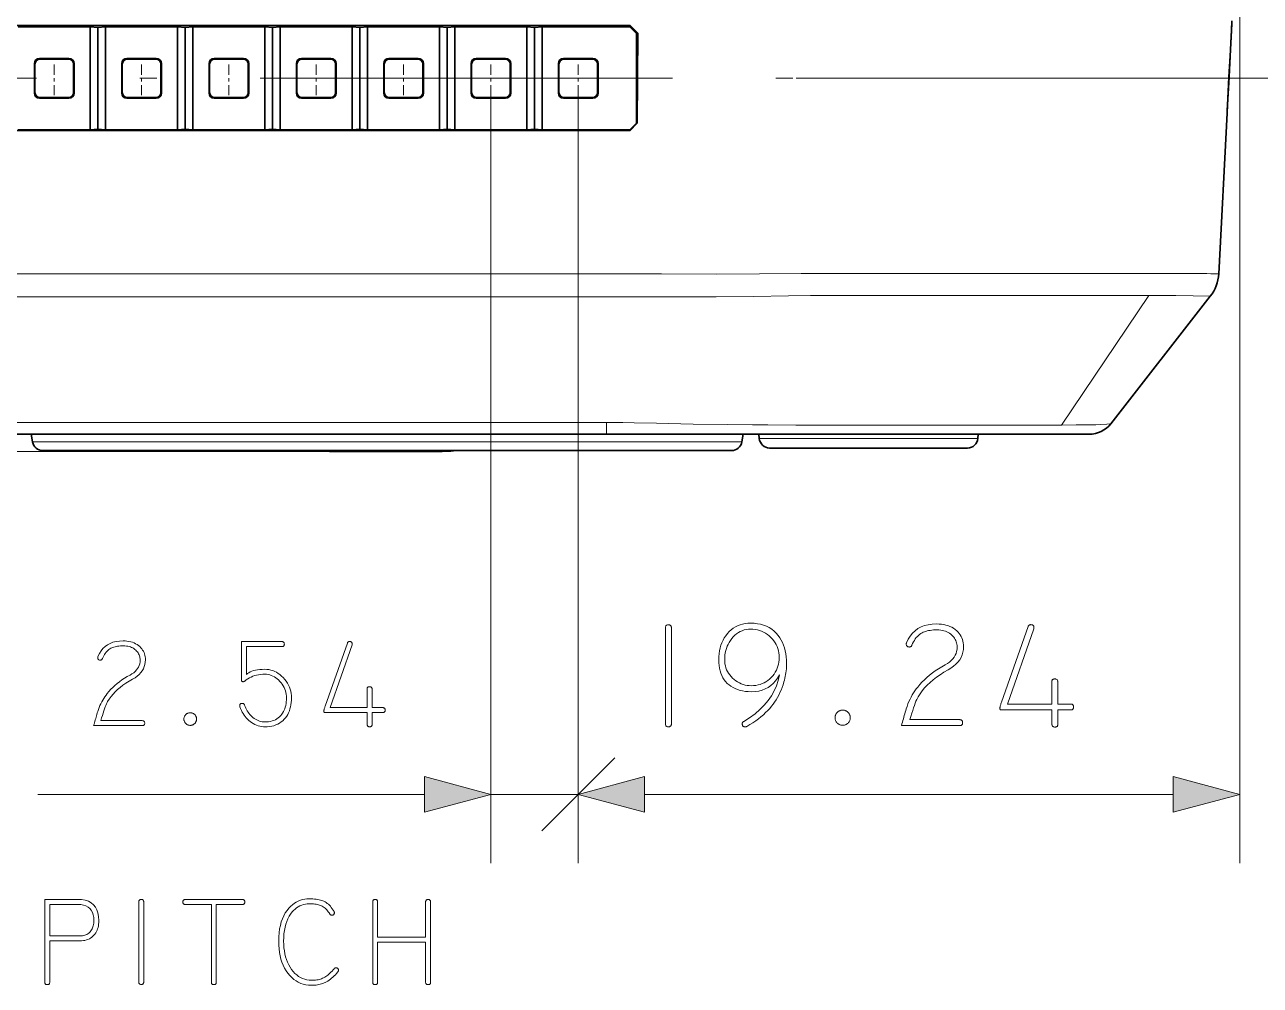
# Model space of a CAD drawing. Extents: x 0 to 297, y 0 to 210.
# Drawn here: x 160.28 to 196.21, y 128.61 to 156.54 of the extents above; entities that cross this region are included whole.
import ezdxf

# ---------------------------------------------------------------- set-up
doc = ezdxf.new("R2010")
doc.units = 0
doc.linetypes.add('DASHDOT', pattern=[18.5, 12, -3, 0.5, -3])

msp = doc.modelspace()

# ---------------------------------------------------------------- linework, layer by layer
at = {"color": 7, "lineweight": 13}
for p, q in [((195.615, 160.936), (195.615, 132.163)), ((182.71, 154.986), (207.615, 154.986)), ((173.835, 154.493), (173.835, 132.163)), ((176.375, 154.493), (176.375, 132.163)), ((176.375, 154.493), (176.375, 132.163)), ((178.358, 149.297), (116.353, 149.297)), ((178.358, 148.629), (116.353, 148.629)), ((122.02, 144.975), (177.197, 144.975))]:
    msp.add_line(p, q, dxfattribs=at)
at = {"color": 7, "lineweight": 35}
for p, q in [((151.982, 156.518), (177.889, 156.518)), ((151.988, 153.468), (177.883, 153.468)), ((122.02, 144.636), (177.197, 144.636))]:
    msp.add_line(p, q, dxfattribs=at)
at = {"color": 7, "lineweight": 35, "ltscale": 0.0525}
for p, q in [((160.084, 156.486), (162.184, 156.486)), ((162.624, 156.486), (164.724, 156.486)), ((165.164, 156.486), (167.264, 156.486)), ((167.704, 156.486), (169.804, 156.486)), ((170.244, 156.486), (172.344, 156.486)), ((172.784, 156.486), (174.884, 156.486)), ((162.184, 153.486), (160.084, 153.486)), ((164.724, 153.486), (162.624, 153.486)), ((167.264, 153.486), (165.164, 153.486)), ((169.804, 153.486), (167.704, 153.486)), ((172.344, 153.486), (170.244, 153.486)), ((174.884, 153.486), (172.784, 153.486))]:
    msp.add_line(p, q, dxfattribs=at)
at = {"color": 7, "lineweight": 35, "ltscale": 0.075}
for p, q in [((162.184, 156.486), (162.184, 153.486)), ((162.624, 156.486), (162.624, 153.486)), ((164.724, 156.486), (164.724, 153.486)), ((165.164, 156.486), (165.164, 153.486)), ((167.264, 156.486), (167.264, 153.486)), ((167.704, 156.486), (167.704, 153.486)), ((169.804, 156.486), (169.804, 153.486)), ((170.244, 156.486), (170.244, 153.486)), ((172.344, 156.486), (172.344, 153.486)), ((172.784, 156.486), (172.784, 153.486)), ((174.884, 156.486), (174.884, 153.486)), ((175.324, 156.486), (175.324, 153.486))]:
    msp.add_line(p, q, dxfattribs=at)
at = {"color": 7, "lineweight": 35, "ltscale": 0.005521}
for p, q in [((162.184, 156.486), (162.404, 156.467)), ((162.624, 156.486), (162.404, 156.467)), ((164.724, 156.486), (164.944, 156.467)), ((165.164, 156.486), (164.944, 156.467)), ((167.264, 156.486), (167.484, 156.467)), ((167.704, 156.486), (167.484, 156.467)), ((169.804, 156.486), (170.024, 156.467)), ((170.244, 156.486), (170.024, 156.467)), ((172.344, 156.486), (172.564, 156.467)), ((172.784, 156.486), (172.564, 156.467)), ((174.884, 156.486), (175.104, 156.467)), ((175.324, 156.486), (175.104, 156.467)), ((162.404, 153.505), (162.184, 153.486)), ((162.404, 153.505), (162.624, 153.486)), ((164.944, 153.505), (164.724, 153.486)), ((164.944, 153.505), (165.164, 153.486)), ((167.484, 153.505), (167.264, 153.486)), ((167.484, 153.505), (167.704, 153.486)), ((170.024, 153.505), (169.804, 153.486)), ((170.024, 153.505), (170.244, 153.486)), ((172.564, 153.505), (172.344, 153.486)), ((172.564, 153.505), (172.784, 153.486)), ((175.104, 153.505), (174.884, 153.486)), ((175.104, 153.505), (175.324, 153.486))]:
    msp.add_line(p, q, dxfattribs=at)
at = {"color": 7, "lineweight": 35, "ltscale": 0.074038}
for p, q in [((162.404, 156.467), (162.404, 153.505)), ((164.944, 156.467), (164.944, 153.505)), ((167.484, 156.467), (167.484, 153.505)), ((170.024, 156.467), (170.024, 153.505)), ((172.564, 156.467), (172.564, 153.505)), ((175.104, 156.467), (175.104, 153.505))]:
    msp.add_line(p, q, dxfattribs=at)
at = {"color": 7, "lineweight": 35, "ltscale": 0.063775}
for p, q in [((175.324, 156.486), (177.875, 156.486)), ((177.875, 153.486), (175.324, 153.486))]:
    msp.add_line(p, q, dxfattribs=at)
at = {"color": 7, "lineweight": 35, "ltscale": 0.000859953}
msp.add_line((177.875, 156.486), (177.889, 156.518), dxfattribs=at)
at = {"color": 7, "lineweight": 35, "ltscale": 0.007071}
for p, q in [((178.075, 156.286), (177.875, 156.486)), ((177.875, 153.486), (178.075, 153.686))]:
    msp.add_line(p, q, dxfattribs=at)
at = {"color": 7, "lineweight": 35, "ltscale": 0.007719}
msp.add_line((177.889, 156.518), (178.106, 156.299), dxfattribs=at)
at = {"color": 7, "lineweight": 35, "ltscale": 0.023677}
msp.add_line((195.386, 156.571), (195.337, 155.625), dxfattribs=at)
at = {"color": 7, "lineweight": 35, "ltscale": 0.009186}
msp.add_line((195.357, 156.018), (195.376, 156.385), dxfattribs=at)
at = {"color": 7, "lineweight": 35, "ltscale": 0.006718}
msp.add_line((195.376, 156.385), (195.391, 156.653), dxfattribs=at)
at = {"color": 7, "lineweight": 35, "ltscale": 0.000832751}
msp.add_line((178.075, 156.286), (178.106, 156.299), dxfattribs=at)
at = {"color": 7, "lineweight": 35, "ltscale": 0.065}
msp.add_line((178.075, 153.686), (178.075, 156.286), dxfattribs=at)
at = {"color": 7, "lineweight": 35, "ltscale": 0.065514}
msp.add_line((178.106, 156.299), (178.094, 153.678), dxfattribs=at)
at = {"color": 7, "lineweight": 13, "ltscale": 0.009833}
msp.add_line((195.336, 155.625), (195.357, 156.018), dxfattribs=at)
at = {"color": 7, "lineweight": 35, "ltscale": 0.009833}
msp.add_line((195.357, 156.018), (195.336, 155.625), dxfattribs=at)
at = {"color": 7, "lineweight": 13, "ltscale": 0.015021}
msp.add_line((195.336, 155.625), (195.304, 155.025), dxfattribs=at)
at = {"color": 7, "lineweight": 35, "ltscale": 0.01502}
for p, q in [((195.304, 155.025), (195.336, 155.625)), ((195.305, 155.025), (195.337, 155.625))]:
    msp.add_line(p, q, dxfattribs=at)
at = {"color": 7, "lineweight": 13, "ltscale": 3.09579e-05}
msp.add_line((195.337, 155.625), (195.336, 155.625), dxfattribs=at)
at = {"color": 7, "lineweight": 35, "ltscale": 0.021403}
for p, q in [((160.557, 155.414), (160.557, 154.558)), ((160.707, 155.564), (161.563, 155.564)), ((161.713, 155.414), (161.713, 154.558)), ((163.097, 155.414), (163.097, 154.558)), ((163.247, 155.564), (164.103, 155.564)), ((164.253, 155.414), (164.253, 154.558)), ((165.637, 155.414), (165.637, 154.558)), ((165.787, 155.564), (166.643, 155.564)), ((166.793, 155.414), (166.793, 154.558)), ((168.177, 155.414), (168.177, 154.558)), ((168.327, 155.564), (169.183, 155.564)), ((169.333, 155.414), (169.333, 154.558)), ((170.717, 155.414), (170.717, 154.558)), ((170.867, 155.564), (171.723, 155.564)), ((171.873, 155.414), (171.873, 154.558)), ((173.257, 155.414), (173.257, 154.558)), ((173.407, 155.564), (174.263, 155.564)), ((174.413, 155.414), (174.413, 154.558)), ((175.797, 155.414), (175.797, 154.558)), ((175.947, 155.564), (176.803, 155.564)), ((176.953, 155.414), (176.953, 154.558)), ((160.707, 154.408), (161.563, 154.408)), ((163.247, 154.408), (164.103, 154.408)), ((165.787, 154.408), (166.643, 154.408)), ((168.327, 154.408), (169.183, 154.408)), ((170.867, 154.408), (171.723, 154.408)), ((173.407, 154.408), (174.263, 154.408)), ((175.947, 154.408), (176.803, 154.408))]:
    msp.add_line(p, q, dxfattribs=at)
at = {"color": 7, "lineweight": 13, "ltscale": 0.000617165}
for p, q in [((160.575, 155.396), (160.557, 155.414)), ((161.696, 155.396), (161.713, 155.414)), ((164.236, 155.396), (164.253, 155.414)), ((166.776, 155.396), (166.793, 155.414)), ((168.195, 155.396), (168.177, 155.414)), ((169.316, 155.396), (169.333, 155.414)), ((170.735, 155.396), (170.717, 155.414)), ((173.275, 155.396), (173.257, 155.414)), ((174.396, 155.396), (174.413, 155.414)), ((175.815, 155.396), (175.797, 155.414)), ((160.575, 154.575), (160.557, 154.558)), ((161.696, 154.575), (161.713, 154.558)), ((164.236, 154.575), (164.253, 154.558)), ((166.776, 154.575), (166.793, 154.558)), ((168.195, 154.575), (168.177, 154.558)), ((169.316, 154.575), (169.333, 154.558)), ((170.735, 154.575), (170.717, 154.558)), ((173.275, 154.575), (173.257, 154.558)), ((174.396, 154.575), (174.413, 154.558)), ((175.815, 154.575), (175.797, 154.558))]:
    msp.add_line(p, q, dxfattribs=at)
at = {"color": 7, "lineweight": 35, "ltscale": 0.02053}
for p, q in [((160.575, 155.396), (160.575, 154.575)), ((160.725, 155.546), (161.546, 155.546)), ((161.696, 155.396), (161.696, 154.575)), ((163.115, 155.396), (163.115, 154.575)), ((163.265, 155.546), (164.086, 155.546)), ((164.236, 155.396), (164.236, 154.575)), ((165.655, 155.396), (165.655, 154.575)), ((165.805, 155.546), (166.626, 155.546)), ((166.776, 155.396), (166.776, 154.575)), ((168.195, 155.396), (168.195, 154.575)), ((168.345, 155.546), (169.166, 155.546)), ((169.316, 155.396), (169.316, 154.575)), ((170.735, 155.396), (170.735, 154.575)), ((170.885, 155.546), (171.706, 155.546)), ((171.856, 155.396), (171.856, 154.575)), ((173.275, 155.396), (173.275, 154.575)), ((173.425, 155.546), (174.246, 155.546)), ((174.396, 155.396), (174.396, 154.575)), ((175.815, 155.396), (175.815, 154.575)), ((175.965, 155.546), (176.786, 155.546)), ((176.936, 155.396), (176.936, 154.575)), ((160.725, 154.425), (161.546, 154.425)), ((163.265, 154.425), (164.086, 154.425)), ((165.805, 154.425), (166.626, 154.425)), ((168.345, 154.425), (169.166, 154.425)), ((170.885, 154.425), (171.706, 154.425)), ((173.425, 154.425), (174.246, 154.425)), ((175.965, 154.425), (176.786, 154.425))]:
    msp.add_line(p, q, dxfattribs=at)
at = {"color": 7, "lineweight": 13, "ltscale": 0.000617435}
for p, q in [((160.725, 155.546), (160.707, 155.564)), ((161.546, 155.546), (161.563, 155.564)), ((163.115, 155.396), (163.097, 155.414)), ((163.265, 155.546), (163.247, 155.564)), ((164.086, 155.546), (164.103, 155.564)), ((165.655, 155.396), (165.637, 155.414)), ((165.805, 155.546), (165.787, 155.564)), ((170.885, 155.546), (170.867, 155.564)), ((171.706, 155.546), (171.723, 155.564)), ((171.856, 155.396), (171.873, 155.414)), ((174.246, 155.546), (174.263, 155.564)), ((175.965, 155.546), (175.947, 155.564)), ((176.786, 155.546), (176.803, 155.564)), ((176.936, 155.396), (176.953, 155.414)), ((163.115, 154.575), (163.097, 154.558)), ((165.655, 154.575), (165.637, 154.558)), ((171.856, 154.575), (171.873, 154.558)), ((176.936, 154.575), (176.953, 154.558)), ((160.725, 154.425), (160.707, 154.408)), ((161.546, 154.425), (161.563, 154.408)), ((163.265, 154.425), (163.247, 154.408)), ((164.086, 154.425), (164.103, 154.408)), ((165.805, 154.425), (165.787, 154.408)), ((170.885, 154.425), (170.867, 154.408)), ((171.706, 154.425), (171.723, 154.408)), ((174.246, 154.425), (174.263, 154.408)), ((175.965, 154.425), (175.947, 154.408)), ((176.786, 154.425), (176.803, 154.408))]:
    msp.add_line(p, q, dxfattribs=at)
at = {"color": 7, "linetype": 'DASHDOT', "lineweight": 13, "ltscale": 0.024636}
for p, q in [((161.135, 154.493), (161.135, 155.479)), ((163.675, 154.493), (163.675, 155.479)), ((166.215, 154.493), (166.215, 155.479)), ((168.755, 154.493), (168.755, 155.479)), ((171.295, 154.493), (171.295, 155.479)), ((173.835, 154.493), (173.835, 155.479)), ((176.375, 154.493), (176.375, 155.479))]:
    msp.add_line(p, q, dxfattribs=at)
at = {"color": 7, "lineweight": 13, "ltscale": 0.000617704}
for p, q in [((166.626, 155.546), (166.643, 155.564)), ((168.345, 155.546), (168.327, 155.564)), ((169.166, 155.546), (169.183, 155.564)), ((173.425, 155.546), (173.407, 155.564)), ((166.626, 154.425), (166.643, 154.408)), ((168.345, 154.425), (168.327, 154.408)), ((169.166, 154.425), (169.183, 154.408)), ((173.425, 154.425), (173.407, 154.408))]:
    msp.add_line(p, q, dxfattribs=at)
at = {"color": 7, "linetype": 'DASHDOT', "lineweight": 13}
msp.add_line((111.621, 154.986), (182.71, 154.986), dxfattribs=at)
at = {"color": 7, "lineweight": 35, "ltscale": 0.024445}
msp.add_line((195.254, 154.049), (195.305, 155.025), dxfattribs=at)
at = {"color": 7, "lineweight": 13, "ltscale": 0.010591}
msp.add_line((195.304, 155.025), (195.282, 154.602), dxfattribs=at)
at = {"color": 7, "lineweight": 35, "ltscale": 0.010591}
msp.add_line((195.282, 154.602), (195.304, 155.025), dxfattribs=at)
at = {"color": 7, "lineweight": 13, "ltscale": 3.20798e-05}
msp.add_line((195.305, 155.025), (195.304, 155.025), dxfattribs=at)
at = {"color": 7, "lineweight": 35, "ltscale": 0.009724}
msp.add_line((195.282, 154.602), (195.263, 154.214), dxfattribs=at)
at = {"color": 7, "lineweight": 35, "ltscale": 0.006101}
msp.add_line((195.263, 154.214), (195.25, 153.97), dxfattribs=at)
at = {"color": 7, "lineweight": 35, "ltscale": 0.116851}
msp.add_line((195.005, 149.302), (195.25, 153.97), dxfattribs=at)
at = {"color": 7, "lineweight": 35, "ltscale": 0.000481445}
msp.add_line((177.875, 153.486), (177.883, 153.468), dxfattribs=at)
at = {"color": 7, "lineweight": 35, "ltscale": 0.007449}
msp.add_line((177.883, 153.468), (178.094, 153.678), dxfattribs=at)
at = {"color": 7, "lineweight": 35, "ltscale": 0.000507444}
msp.add_line((178.075, 153.686), (178.094, 153.678), dxfattribs=at)
at = {"color": 7, "lineweight": 13, "ltscale": 0.002681}
msp.add_line((178.465, 149.297), (178.358, 149.297), dxfattribs=at)
at = {"color": 7, "lineweight": 13, "ltscale": 0.000913239}
msp.add_line((185.971, 149.31), (185.934, 149.31), dxfattribs=at)
at = {"color": 7, "lineweight": 13, "ltscale": 0.179984}
for p, q in [((193.17, 149.31), (185.971, 149.31)), ((192.937, 148.671), (185.738, 148.671))]:
    msp.add_line(p, q, dxfattribs=at)
at = {"color": 7, "lineweight": 13, "ltscale": 0.000871277}
msp.add_line((193.17, 149.31), (193.205, 149.31), dxfattribs=at)
at = {"color": 7, "lineweight": 13, "ltscale": 0.002686}
msp.add_line((178.465, 148.629), (178.358, 148.629), dxfattribs=at)
at = {"color": 7, "lineweight": 13, "ltscale": 0.000915527}
msp.add_line((185.738, 148.671), (185.701, 148.671), dxfattribs=at)
at = {"color": 7, "lineweight": 13, "ltscale": 0.113597}
msp.add_line((190.431, 144.904), (192.972, 148.671), dxfattribs=at)
at = {"color": 7, "lineweight": 35, "ltscale": 0.11751}
msp.add_line((191.866, 144.943), (194.76, 148.647), dxfattribs=at)
at = {"color": 7, "lineweight": 13, "ltscale": 0.000869751}
msp.add_line((192.937, 148.671), (192.972, 148.671), dxfattribs=at)
at = {"color": 7, "lineweight": 13, "ltscale": 0.008484}
msp.add_line((177.197, 144.975), (177.197, 144.636), dxfattribs=at)
at = {"color": 7, "lineweight": 13, "ltscale": 0.183576}
msp.add_line((183.088, 144.904), (190.431, 144.904), dxfattribs=at)
at = {"color": 7, "lineweight": 35, "ltscale": 0.005699}
for p, q in [((160.507, 144.411), (160.467, 144.636)), ((181.134, 144.411), (181.174, 144.636))]:
    msp.add_line(p, q, dxfattribs=at)
at = {"color": 7, "lineweight": 35, "ltscale": 0.134034}
msp.add_line((177.197, 144.636), (182.558, 144.636), dxfattribs=at)
at = {"color": 7, "lineweight": 35, "ltscale": 0.003166}
for p, q in [((181.642, 144.51), (181.631, 144.636)), ((187.999, 144.51), (188.01, 144.636))]:
    msp.add_line(p, q, dxfattribs=at)
at = {"color": 7, "lineweight": 13, "ltscale": 0.079464}
msp.add_line((181.642, 144.51), (184.82, 144.51), dxfattribs=at)
at = {"color": 7, "lineweight": 35, "ltscale": 0.183575}
msp.add_line((182.558, 144.636), (189.901, 144.636), dxfattribs=at)
at = {"color": 7, "lineweight": 13, "ltscale": 0.079463}
msp.add_line((184.82, 144.51), (187.999, 144.51), dxfattribs=at)
at = {"color": 7, "lineweight": 35, "ltscale": 0.033406}
msp.add_line((189.901, 144.636), (191.237, 144.636), dxfattribs=at)
at = {"color": 1, "lineweight": 13}
msp.add_line((169.355, 144.136), (83.313, 144.136), dxfattribs=at)
at = {"color": 7, "lineweight": 13, "ltscale": 0.381454}
msp.add_line((175.765, 144.411), (160.507, 144.411), dxfattribs=at)
at = {"color": 7, "lineweight": 35, "ltscale": 0.370527}
msp.add_line((160.802, 144.163), (175.623, 144.163), dxfattribs=at)
at = {"color": 7, "lineweight": 35, "ltscale": 0.04993}
msp.add_line((171.468, 144.136), (169.47, 144.136), dxfattribs=at)
at = {"color": 7, "lineweight": 35, "ltscale": 0.017569}
msp.add_line((172.17, 144.136), (171.468, 144.136), dxfattribs=at)
at = {"color": 7, "lineweight": 35, "ltscale": 0.130379}
msp.add_line((180.839, 144.163), (175.623, 144.163), dxfattribs=at)
at = {"color": 7, "lineweight": 13, "ltscale": 0.134224}
msp.add_line((181.134, 144.411), (175.765, 144.411), dxfattribs=at)
at = {"color": 7, "lineweight": 35, "ltscale": 0.071992}
for p, q in [((181.941, 144.236), (184.82, 144.236)), ((184.82, 144.236), (187.7, 144.236))]:
    msp.add_line(p, q, dxfattribs=at)
at = {"color": 7, "lineweight": 13, "ltscale": 0.075}
msp.add_line((177.436, 135.224), (175.315, 133.103), dxfattribs=at)
at = {"color": 7, "lineweight": 13, "ltscale": 0.281072}
msp.add_line((160.661, 134.163), (171.904, 134.163), dxfattribs=at)
at = {"color": 7, "lineweight": 13, "ltscale": 0.0635}
msp.add_line((173.835, 134.163), (176.375, 134.163), dxfattribs=at)
at = {"color": 7, "lineweight": 13, "ltscale": 0.384402}
msp.add_line((178.307, 134.163), (193.683, 134.163), dxfattribs=at)
at = {"color": 7, "lineweight": 13}
for points in [[(185.934, 149.31), (184.6, 149.311), (182.862, 149.306), (181.651, 149.298), (180.383, 149.295), (178.793, 149.297), (178.465, 149.297)], [(185.701, 148.671), (184.929, 148.672), (184.274, 148.673), (183.864, 148.673), (183.129, 148.667), (182.494, 148.659), (181.476, 148.644), (180.391, 148.633), (179.904, 148.631), (178.913, 148.629), (178.465, 148.629)], [(192.972, 148.671), (193.754, 148.669), (194.265, 148.664), (194.76, 148.647)], [(177.197, 144.975), (177.673, 144.973), (178.002, 144.969), (178.653, 144.957), (179.723, 144.933), (180.714, 144.916), (181.445, 144.908), (181.894, 144.905), (182.705, 144.904), (183.088, 144.904)], [(190.431, 144.904), (190.859, 144.905), (191.075, 144.907), (191.427, 144.914), (191.58, 144.919), (191.755, 144.928), (191.835, 144.936), (191.866, 144.943)]]:
    msp.add_lwpolyline(points, dxfattribs=at)
for points in [[(179.085, 136.215), (179.084, 136.199), (179.082, 136.184), (179.077, 136.171), (179.071, 136.16), (179.064, 136.15), (179.054, 136.143), (179.043, 136.137), (179.03, 136.132), (179.015, 136.13), (178.999, 136.129), (178.982, 136.13), (178.968, 136.132), (178.955, 136.137), (178.943, 136.143), (178.934, 136.15), (178.926, 136.16), (178.92, 136.171), (178.916, 136.184), (178.913, 136.199), (178.912, 136.215), (178.912, 139.008), (178.913, 139.024), (178.916, 139.039), (178.92, 139.052), (178.926, 139.063), (178.934, 139.073), (178.943, 139.08), (178.955, 139.086), (178.968, 139.091), (178.982, 139.093), (178.999, 139.094), (179.015, 139.093), (179.03, 139.091), (179.043, 139.086), (179.054, 139.08), (179.064, 139.073), (179.071, 139.063), (179.077, 139.052), (179.082, 139.039), (179.084, 139.024), (179.085, 139.008)], [(182.358, 137.436), (182.333, 137.354), (182.305, 137.275), (182.275, 137.198), (182.242, 137.123), (182.208, 137.051), (182.17, 136.981), (182.131, 136.914), (182.089, 136.849), (182.045, 136.786), (181.999, 136.726), (181.945, 136.663), (181.888, 136.602), (181.826, 136.541), (181.76, 136.48), (181.69, 136.421), (181.616, 136.363), (181.537, 136.305), (181.454, 136.248), (181.367, 136.192), (181.276, 136.137), (181.271, 136.135), (181.267, 136.133), (181.263, 136.131), (181.258, 136.129), (181.254, 136.128), (181.25, 136.127), (181.245, 136.126), (181.241, 136.125), (181.237, 136.125), (181.232, 136.124), (181.216, 136.125), (181.201, 136.128), (181.188, 136.133), (181.177, 136.139), (181.168, 136.147), (181.16, 136.157), (181.154, 136.169), (181.149, 136.183), (181.147, 136.198), (181.146, 136.215), (181.146, 136.224), (181.148, 136.232), (181.15, 136.24), (181.153, 136.247), (181.157, 136.254), (181.161, 136.261), (181.167, 136.268), (181.174, 136.274), (181.181, 136.279), (181.189, 136.285), (181.362, 136.394), (181.519, 136.509), (181.661, 136.63), (181.788, 136.757), (181.899, 136.89), (181.995, 137.028), (182.076, 137.172), (182.142, 137.322), (182.193, 137.478), (182.228, 137.64), (182.175, 137.547), (182.115, 137.464), (182.049, 137.39), (181.977, 137.327), (181.898, 137.273), (181.813, 137.229), (181.722, 137.194), (181.624, 137.17), (181.52, 137.155), (181.41, 137.15), (181.322, 137.153), (181.238, 137.16), (181.158, 137.172), (181.082, 137.189), (181.01, 137.211), (180.942, 137.238), (180.878, 137.269), (180.818, 137.306), (180.763, 137.347), (180.711, 137.393), (180.664, 137.443), (180.621, 137.498), (180.584, 137.556), (180.551, 137.619), (180.524, 137.685), (180.502, 137.755), (180.484, 137.83), (180.472, 137.908), (180.464, 137.991), (180.462, 138.077), (180.464, 138.168), (180.472, 138.256), (180.485, 138.34), (180.503, 138.421), (180.526, 138.499), (180.554, 138.574), (180.587, 138.646), (180.625, 138.714), (180.669, 138.779), (180.717, 138.841), (180.77, 138.898), (180.826, 138.949), (180.885, 138.994), (180.947, 139.033), (181.013, 139.067), (181.081, 139.094), (181.153, 139.115), (181.228, 139.13), (181.307, 139.139), (181.388, 139.142), (181.491, 139.138), (181.588, 139.127), (181.681, 139.109), (181.769, 139.084), (181.851, 139.052), (181.93, 139.012), (182.003, 138.966), (182.071, 138.912), (182.135, 138.851), (182.193, 138.783), (182.24, 138.718), (182.281, 138.649), (182.317, 138.577), (182.349, 138.501), (182.375, 138.422), (182.397, 138.339), (182.414, 138.253), (182.426, 138.163), (182.433, 138.07), (182.436, 137.973), (182.435, 137.919), (182.433, 137.864), (182.429, 137.81), (182.423, 137.756), (182.416, 137.702), (182.408, 137.649), (182.398, 137.595), (182.386, 137.542), (182.373, 137.489)], [(187.471, 136.163), (185.774, 136.163), (185.788, 136.213), (185.803, 136.262), (185.817, 136.311), (185.832, 136.36), (185.846, 136.409), (185.86, 136.458), (185.874, 136.507), (185.889, 136.555), (185.903, 136.604), (185.916, 136.653), (185.941, 136.724), (185.967, 136.794), (185.996, 136.862), (186.026, 136.928), (186.058, 136.992), (186.093, 137.055), (186.129, 137.115), (186.167, 137.173), (186.207, 137.23), (186.25, 137.285), (186.31, 137.358), (186.374, 137.43), (186.443, 137.499), (186.516, 137.567), (186.594, 137.632), (186.676, 137.696), (186.762, 137.757), (186.852, 137.817), (186.947, 137.874), (187.046, 137.93), (187.113, 137.969), (187.173, 138.011), (187.225, 138.056), (187.271, 138.104), (187.309, 138.155), (187.341, 138.208), (187.365, 138.264), (187.383, 138.323), (187.393, 138.385), (187.397, 138.449), (187.395, 138.489), (187.391, 138.528), (187.383, 138.566), (187.373, 138.602), (187.359, 138.637), (187.342, 138.672), (187.323, 138.704), (187.3, 138.736), (187.274, 138.766), (187.245, 138.795), (187.212, 138.824), (187.176, 138.85), (187.138, 138.873), (187.098, 138.892), (187.056, 138.909), (187.012, 138.923), (186.966, 138.933), (186.919, 138.941), (186.869, 138.945), (186.817, 138.947), (186.762, 138.946), (186.709, 138.944), (186.659, 138.939), (186.611, 138.933), (186.566, 138.925), (186.523, 138.916), (186.482, 138.905), (186.444, 138.892), (186.409, 138.877), (186.375, 138.86), (186.339, 138.839), (186.304, 138.814), (186.271, 138.786), (186.239, 138.755), (186.209, 138.721), (186.18, 138.683), (186.153, 138.643), (186.127, 138.599), (186.103, 138.551), (186.081, 138.501), (186.076, 138.491), (186.071, 138.482), (186.065, 138.475), (186.059, 138.468), (186.052, 138.462), (186.044, 138.457), (186.036, 138.454), (186.027, 138.451), (186.017, 138.45), (186.007, 138.449), (185.99, 138.45), (185.975, 138.453), (185.961, 138.457), (185.949, 138.463), (185.939, 138.471), (185.931, 138.48), (185.925, 138.492), (185.92, 138.505), (185.917, 138.519), (185.916, 138.536), (185.917, 138.539), (185.917, 138.543), (185.917, 138.546), (185.918, 138.55), (185.919, 138.553), (185.92, 138.557), (185.921, 138.56), (185.922, 138.563), (185.923, 138.567), (185.925, 138.57), (185.975, 138.675), (186.033, 138.768), (186.1, 138.851), (186.175, 138.922), (186.258, 138.983), (186.35, 139.032), (186.45, 139.071), (186.558, 139.098), (186.675, 139.115), (186.8, 139.12), (186.871, 139.118), (186.939, 139.112), (187.005, 139.102), (187.068, 139.088), (187.127, 139.07), (187.184, 139.048), (187.239, 139.023), (187.29, 138.993), (187.338, 138.959), (187.384, 138.921), (187.422, 138.883), (187.456, 138.843), (187.486, 138.802), (187.511, 138.758), (187.533, 138.713), (187.551, 138.666), (187.565, 138.618), (187.575, 138.568), (187.581, 138.516), (187.583, 138.462), (187.579, 138.378), (187.565, 138.298), (187.543, 138.221), (187.511, 138.148), (187.471, 138.078), (187.421, 138.012), (187.362, 137.949), (187.295, 137.89), (187.218, 137.834), (187.133, 137.783), (187.014, 137.714), (186.903, 137.643), (186.798, 137.571), (186.701, 137.496), (186.61, 137.419), (186.527, 137.34), (186.45, 137.259), (186.381, 137.176), (186.318, 137.091), (186.263, 137.003), (186.242, 136.965), (186.221, 136.921), (186.199, 136.871), (186.177, 136.813), (186.153, 136.75), (186.129, 136.68), (186.104, 136.604), (186.079, 136.521), (186.052, 136.432), (186.025, 136.337), (187.471, 136.337), (187.487, 136.336), (187.502, 136.333), (187.515, 136.329), (187.526, 136.323), (187.535, 136.315), (187.543, 136.305), (187.549, 136.294), (187.554, 136.281), (187.556, 136.266), (187.557, 136.25), (187.556, 136.234), (187.554, 136.219), (187.549, 136.206), (187.543, 136.195), (187.535, 136.185), (187.526, 136.177), (187.515, 136.171), (187.502, 136.167), (187.487, 136.164)], [(190.696, 136.618), (190.328, 136.618), (190.328, 136.207), (190.327, 136.19), (190.324, 136.176), (190.32, 136.163), (190.314, 136.151), (190.306, 136.142), (190.297, 136.134), (190.285, 136.128), (190.272, 136.124), (190.258, 136.121), (190.241, 136.12), (190.225, 136.121), (190.21, 136.124), (190.197, 136.128), (190.186, 136.134), (190.176, 136.142), (190.168, 136.151), (190.162, 136.163), (190.158, 136.176), (190.155, 136.19), (190.155, 136.207), (190.155, 136.618), (188.687, 136.618), (188.678, 136.619), (188.67, 136.62), (188.663, 136.623), (188.657, 136.626), (188.651, 136.631), (188.647, 136.637), (188.644, 136.643), (188.641, 136.651), (188.64, 136.66), (188.639, 136.67), (188.64, 136.68), (188.641, 136.691), (188.644, 136.704), (188.647, 136.719), (188.651, 136.736), (188.657, 136.755), (188.663, 136.775), (188.67, 136.797), (188.678, 136.822), (188.687, 136.847), (189.462, 139.042), (189.467, 139.053), (189.472, 139.062), (189.478, 139.071), (189.485, 139.078), (189.492, 139.084), (189.5, 139.09), (189.509, 139.093), (189.519, 139.096), (189.529, 139.098), (189.54, 139.099), (189.557, 139.098), (189.573, 139.095), (189.586, 139.091), (189.598, 139.085), (189.608, 139.077), (189.616, 139.067), (189.623, 139.056), (189.627, 139.043), (189.63, 139.028), (189.631, 139.012), (189.631, 139.009), (189.631, 139.007), (189.63, 139.004), (189.63, 139.001), (189.63, 138.998), (189.629, 138.995), (189.629, 138.992), (189.628, 138.988), (189.627, 138.985), (189.626, 138.982), (188.86, 136.791), (190.15, 136.791), (190.15, 137.436), (190.151, 137.453), (190.154, 137.467), (190.158, 137.48), (190.164, 137.492), (190.172, 137.501), (190.181, 137.509), (190.193, 137.515), (190.206, 137.519), (190.22, 137.522), (190.237, 137.523), (190.253, 137.522), (190.268, 137.519), (190.281, 137.515), (190.292, 137.509), (190.302, 137.501), (190.31, 137.492), (190.316, 137.48), (190.32, 137.467), (190.322, 137.453), (190.323, 137.436), (190.323, 136.791), (190.696, 136.791), (190.712, 136.79), (190.727, 136.788), (190.74, 136.783), (190.751, 136.777), (190.761, 136.77), (190.768, 136.76), (190.774, 136.749), (190.779, 136.736), (190.781, 136.721), (190.782, 136.705), (190.781, 136.688), (190.779, 136.673), (190.774, 136.66), (190.768, 136.649), (190.761, 136.64), (190.751, 136.632), (190.74, 136.626), (190.727, 136.621), (190.712, 136.619)], [(182.224, 138.146), (182.221, 138.214), (182.214, 138.279), (182.202, 138.342), (182.185, 138.403), (182.163, 138.463), (182.136, 138.52), (182.104, 138.575), (182.067, 138.628), (182.026, 138.679), (181.979, 138.728), (181.929, 138.774), (181.877, 138.815), (181.823, 138.851), (181.767, 138.882), (181.709, 138.909), (181.649, 138.93), (181.587, 138.947), (181.523, 138.959), (181.457, 138.966), (181.388, 138.969), (181.324, 138.966), (181.261, 138.958), (181.201, 138.944), (181.143, 138.924), (181.087, 138.899), (181.034, 138.869), (180.983, 138.833), (180.934, 138.791), (180.887, 138.744), (180.843, 138.692), (180.803, 138.639), (180.768, 138.584), (180.737, 138.527), (180.71, 138.469), (180.687, 138.408), (180.668, 138.346), (180.654, 138.281), (180.643, 138.215), (180.637, 138.147), (180.635, 138.077), (180.637, 138.015), (180.644, 137.956), (180.656, 137.898), (180.672, 137.842), (180.692, 137.788), (180.718, 137.736), (180.747, 137.685), (180.782, 137.636), (180.821, 137.589), (180.864, 137.544), (180.911, 137.502), (180.96, 137.465), (181.01, 137.432), (181.062, 137.403), (181.116, 137.379), (181.171, 137.359), (181.228, 137.343), (181.287, 137.332), (181.348, 137.326), (181.41, 137.324), (181.477, 137.326), (181.542, 137.333), (181.606, 137.345), (181.667, 137.362), (181.725, 137.384), (181.782, 137.41), (181.837, 137.441), (181.889, 137.477), (181.94, 137.518), (181.988, 137.564), (182.033, 137.613), (182.073, 137.664), (182.108, 137.717), (182.139, 137.772), (182.165, 137.83), (182.186, 137.889), (182.203, 137.95), (182.214, 138.013), (182.221, 138.079)], [(163.694, 136.163), (162.28, 136.163), (162.292, 136.205), (162.304, 136.246), (162.316, 136.286), (162.328, 136.327), (162.34, 136.368), (162.352, 136.409), (162.364, 136.45), (162.376, 136.49), (162.387, 136.531), (162.399, 136.571), (162.419, 136.631), (162.441, 136.689), (162.465, 136.746), (162.49, 136.801), (162.517, 136.854), (162.546, 136.906), (162.576, 136.956), (162.608, 137.005), (162.641, 137.052), (162.677, 137.098), (162.727, 137.159), (162.78, 137.219), (162.838, 137.276), (162.899, 137.333), (162.963, 137.387), (163.032, 137.44), (163.103, 137.491), (163.179, 137.541), (163.258, 137.589), (163.34, 137.635), (163.396, 137.668), (163.446, 137.703), (163.489, 137.741), (163.527, 137.781), (163.559, 137.823), (163.586, 137.867), (163.606, 137.914), (163.621, 137.963), (163.63, 138.015), (163.633, 138.068), (163.631, 138.102), (163.627, 138.134), (163.621, 138.165), (163.612, 138.196), (163.601, 138.225), (163.587, 138.253), (163.571, 138.281), (163.552, 138.307), (163.53, 138.333), (163.506, 138.357), (163.478, 138.381), (163.448, 138.402), (163.417, 138.421), (163.383, 138.438), (163.348, 138.452), (163.312, 138.463), (163.274, 138.472), (163.234, 138.478), (163.192, 138.482), (163.149, 138.483), (163.103, 138.482), (163.059, 138.48), (163.018, 138.477), (162.978, 138.472), (162.94, 138.465), (162.904, 138.457), (162.87, 138.448), (162.839, 138.437), (162.809, 138.425), (162.781, 138.411), (162.751, 138.393), (162.722, 138.372), (162.694, 138.349), (162.667, 138.323), (162.642, 138.295), (162.618, 138.263), (162.596, 138.229), (162.575, 138.193), (162.555, 138.153), (162.536, 138.112), (162.532, 138.103), (162.528, 138.096), (162.523, 138.089), (162.517, 138.084), (162.511, 138.079), (162.505, 138.075), (162.498, 138.072), (162.491, 138.07), (162.483, 138.069), (162.475, 138.068), (162.46, 138.069), (162.447, 138.071), (162.436, 138.075), (162.426, 138.08), (162.418, 138.086), (162.411, 138.094), (162.406, 138.104), (162.402, 138.114), (162.4, 138.127), (162.399, 138.14), (162.399, 138.143), (162.399, 138.146), (162.399, 138.149), (162.4, 138.152), (162.401, 138.155), (162.401, 138.158), (162.402, 138.161), (162.403, 138.163), (162.405, 138.166), (162.406, 138.169), (162.448, 138.256), (162.496, 138.334), (162.552, 138.403), (162.614, 138.462), (162.684, 138.513), (162.76, 138.554), (162.843, 138.586), (162.934, 138.609), (163.031, 138.623), (163.135, 138.627), (163.194, 138.626), (163.251, 138.621), (163.306, 138.612), (163.358, 138.601), (163.408, 138.586), (163.455, 138.568), (163.501, 138.546), (163.543, 138.521), (163.584, 138.493), (163.622, 138.461), (163.653, 138.43), (163.681, 138.396), (163.706, 138.362), (163.728, 138.326), (163.746, 138.288), (163.761, 138.249), (163.773, 138.209), (163.781, 138.167), (163.786, 138.124), (163.788, 138.079), (163.784, 138.009), (163.773, 137.942), (163.754, 137.878), (163.728, 137.817), (163.694, 137.759), (163.653, 137.704), (163.604, 137.652), (163.548, 137.602), (163.484, 137.556), (163.412, 137.513), (163.314, 137.456), (163.221, 137.397), (163.134, 137.336), (163.052, 137.274), (162.977, 137.21), (162.907, 137.144), (162.844, 137.076), (162.786, 137.007), (162.734, 136.936), (162.687, 136.863), (162.67, 136.832), (162.653, 136.795), (162.635, 136.753), (162.616, 136.705), (162.596, 136.652), (162.576, 136.594), (162.555, 136.53), (162.534, 136.462), (162.512, 136.387), (162.489, 136.308), (163.694, 136.308), (163.708, 136.307), (163.72, 136.305), (163.731, 136.301), (163.74, 136.296), (163.748, 136.29), (163.754, 136.282), (163.76, 136.272), (163.763, 136.262), (163.765, 136.249), (163.766, 136.236), (163.765, 136.222), (163.763, 136.21), (163.76, 136.199), (163.754, 136.189), (163.748, 136.181), (163.74, 136.175), (163.731, 136.17), (163.72, 136.166), (163.708, 136.164)], [(168.034, 136.968), (168.032, 136.899), (168.027, 136.832), (168.018, 136.768), (168.007, 136.706), (167.991, 136.648), (167.973, 136.592), (167.951, 136.538), (167.925, 136.488), (167.896, 136.44), (167.864, 136.394), (167.825, 136.348), (167.783, 136.306), (167.737, 136.269), (167.688, 136.236), (167.636, 136.207), (167.581, 136.182), (167.522, 136.162), (167.46, 136.146), (167.395, 136.135), (167.327, 136.127), (167.272, 136.126), (167.218, 136.128), (167.165, 136.134), (167.114, 136.144), (167.064, 136.157), (167.015, 136.175), (166.968, 136.196), (166.921, 136.221), (166.876, 136.25), (166.832, 136.283), (166.794, 136.315), (166.757, 136.349), (166.722, 136.386), (166.689, 136.426), (166.658, 136.467), (166.629, 136.512), (166.602, 136.558), (166.577, 136.607), (166.554, 136.658), (166.533, 136.712), (166.532, 136.715), (166.532, 136.718), (166.531, 136.72), (166.531, 136.723), (166.53, 136.726), (166.53, 136.729), (166.53, 136.732), (166.529, 136.735), (166.529, 136.738), (166.529, 136.741), (166.53, 136.754), (166.532, 136.765), (166.536, 136.776), (166.541, 136.785), (166.548, 136.792), (166.557, 136.798), (166.566, 136.803), (166.578, 136.806), (166.591, 136.809), (166.605, 136.809), (166.614, 136.809), (166.623, 136.807), (166.631, 136.805), (166.638, 136.802), (166.645, 136.797), (166.651, 136.792), (166.657, 136.786), (166.662, 136.779), (166.666, 136.771), (166.67, 136.762), (166.687, 136.718), (166.706, 136.675), (166.727, 136.634), (166.749, 136.595), (166.773, 136.558), (166.798, 136.523), (166.825, 136.49), (166.854, 136.459), (166.884, 136.429), (166.915, 136.402), (166.951, 136.374), (166.988, 136.35), (167.026, 136.329), (167.064, 136.312), (167.104, 136.297), (167.144, 136.286), (167.186, 136.277), (167.228, 136.272), (167.272, 136.27), (167.316, 136.272), (167.371, 136.277), (167.424, 136.286), (167.475, 136.299), (167.522, 136.316), (167.567, 136.336), (167.61, 136.36), (167.649, 136.387), (167.686, 136.418), (167.721, 136.453), (167.752, 136.492), (167.778, 136.53), (167.802, 136.57), (167.822, 136.612), (167.84, 136.656), (167.855, 136.703), (167.867, 136.751), (167.877, 136.802), (167.884, 136.855), (167.888, 136.911), (167.889, 136.968), (167.887, 137.023), (167.882, 137.076), (167.872, 137.128), (167.859, 137.179), (167.842, 137.228), (167.821, 137.275), (167.796, 137.321), (167.767, 137.366), (167.735, 137.409), (167.698, 137.451), (167.659, 137.49), (167.62, 137.525), (167.579, 137.556), (167.537, 137.583), (167.493, 137.606), (167.449, 137.624), (167.404, 137.638), (167.358, 137.649), (167.31, 137.655), (167.262, 137.657), (167.198, 137.655), (167.136, 137.65), (167.077, 137.642), (167.019, 137.631), (166.964, 137.616), (166.911, 137.599), (166.86, 137.577), (166.811, 137.553), (166.765, 137.525), (166.721, 137.495), (166.71, 137.484), (166.699, 137.475), (166.689, 137.467), (166.68, 137.46), (166.67, 137.454), (166.661, 137.449), (166.652, 137.445), (166.643, 137.443), (166.635, 137.441), (166.627, 137.441), (166.618, 137.441), (166.61, 137.443), (166.603, 137.445), (166.597, 137.449), (166.592, 137.454), (166.587, 137.46), (166.584, 137.467), (166.582, 137.475), (166.58, 137.484), (166.58, 137.495), (166.58, 138.606), (167.756, 138.606), (167.77, 138.605), (167.782, 138.603), (167.793, 138.599), (167.802, 138.594), (167.81, 138.588), (167.817, 138.58), (167.822, 138.57), (167.825, 138.56), (167.827, 138.547), (167.828, 138.534), (167.827, 138.52), (167.825, 138.508), (167.822, 138.497), (167.817, 138.487), (167.81, 138.479), (167.802, 138.473), (167.793, 138.468), (167.782, 138.464), (167.77, 138.462), (167.756, 138.461), (166.724, 138.461), (166.724, 137.646), (166.755, 137.676), (166.791, 137.702), (166.832, 137.725), (166.878, 137.745), (166.929, 137.762), (166.985, 137.776), (167.047, 137.787), (167.113, 137.795), (167.185, 137.8), (167.262, 137.801), (167.322, 137.799), (167.38, 137.792), (167.437, 137.78), (167.493, 137.763), (167.547, 137.741), (167.599, 137.714), (167.651, 137.683), (167.7, 137.647), (167.749, 137.605), (167.796, 137.56), (167.841, 137.508), (167.881, 137.455), (167.917, 137.4), (167.948, 137.344), (167.974, 137.285), (167.996, 137.225), (168.012, 137.164), (168.024, 137.1), (168.031, 137.035)], [(170.689, 136.542), (170.382, 136.542), (170.382, 136.2), (170.381, 136.186), (170.379, 136.174), (170.376, 136.163), (170.371, 136.153), (170.364, 136.145), (170.356, 136.139), (170.347, 136.134), (170.336, 136.13), (170.324, 136.128), (170.31, 136.127), (170.296, 136.128), (170.284, 136.13), (170.273, 136.134), (170.264, 136.139), (170.256, 136.145), (170.249, 136.153), (170.244, 136.163), (170.241, 136.174), (170.239, 136.186), (170.238, 136.2), (170.238, 136.542), (169.015, 136.542), (169.007, 136.543), (169.001, 136.544), (168.995, 136.546), (168.99, 136.549), (168.985, 136.553), (168.982, 136.558), (168.979, 136.563), (168.977, 136.57), (168.976, 136.577), (168.975, 136.586), (168.976, 136.594), (168.977, 136.603), (168.979, 136.614), (168.982, 136.627), (168.985, 136.641), (168.99, 136.656), (168.995, 136.673), (169.001, 136.692), (169.007, 136.712), (169.015, 136.733), (169.661, 138.562), (169.665, 138.571), (169.669, 138.579), (169.674, 138.586), (169.68, 138.592), (169.686, 138.598), (169.693, 138.602), (169.7, 138.605), (169.708, 138.607), (169.717, 138.609), (169.726, 138.609), (169.74, 138.609), (169.753, 138.606), (169.764, 138.603), (169.774, 138.598), (169.782, 138.591), (169.789, 138.583), (169.795, 138.574), (169.798, 138.563), (169.801, 138.551), (169.801, 138.537), (169.801, 138.535), (169.801, 138.533), (169.801, 138.53), (169.801, 138.528), (169.8, 138.525), (169.8, 138.523), (169.8, 138.52), (169.799, 138.518), (169.798, 138.515), (169.798, 138.512), (169.159, 136.687), (170.234, 136.687), (170.234, 137.224), (170.235, 137.238), (170.237, 137.25), (170.241, 137.261), (170.246, 137.27), (170.252, 137.278), (170.26, 137.285), (170.27, 137.29), (170.28, 137.293), (170.293, 137.295), (170.306, 137.296), (170.32, 137.295), (170.332, 137.293), (170.343, 137.29), (170.353, 137.285), (170.361, 137.278), (170.367, 137.27), (170.372, 137.261), (170.376, 137.25), (170.378, 137.238), (170.379, 137.224), (170.379, 136.687), (170.689, 136.687), (170.703, 136.686), (170.715, 136.684), (170.726, 136.68), (170.735, 136.675), (170.743, 136.669), (170.749, 136.661), (170.754, 136.651), (170.758, 136.64), (170.76, 136.628), (170.761, 136.614), (170.76, 136.601), (170.758, 136.588), (170.754, 136.578), (170.749, 136.568), (170.743, 136.56), (170.735, 136.554), (170.726, 136.549), (170.715, 136.545), (170.703, 136.543)], [(184.289, 136.393), (184.288, 136.375), (184.286, 136.358), (184.283, 136.341), (184.278, 136.324), (184.272, 136.308), (184.265, 136.293), (184.257, 136.278), (184.247, 136.264), (184.236, 136.25), (184.224, 136.237), (184.211, 136.225), (184.197, 136.214), (184.182, 136.204), (184.168, 136.195), (184.152, 136.188), (184.137, 136.182), (184.12, 136.178), (184.103, 136.175), (184.086, 136.173), (184.068, 136.172), (184.05, 136.173), (184.033, 136.175), (184.016, 136.178), (183.999, 136.182), (183.984, 136.188), (183.968, 136.195), (183.953, 136.204), (183.939, 136.214), (183.925, 136.225), (183.912, 136.237), (183.9, 136.25), (183.889, 136.264), (183.879, 136.278), (183.871, 136.293), (183.863, 136.308), (183.858, 136.324), (183.853, 136.341), (183.85, 136.358), (183.848, 136.375), (183.847, 136.393), (183.848, 136.411), (183.85, 136.428), (183.853, 136.445), (183.858, 136.461), (183.863, 136.477), (183.871, 136.493), (183.879, 136.507), (183.889, 136.522), (183.9, 136.535), (183.912, 136.549), (183.925, 136.561), (183.939, 136.572), (183.953, 136.582), (183.968, 136.59), (183.984, 136.597), (183.999, 136.603), (184.016, 136.608), (184.033, 136.611), (184.05, 136.613), (184.068, 136.614), (184.086, 136.613), (184.103, 136.611), (184.12, 136.608), (184.137, 136.603), (184.152, 136.597), (184.168, 136.59), (184.182, 136.582), (184.197, 136.572), (184.211, 136.561), (184.224, 136.549), (184.236, 136.535), (184.247, 136.522), (184.257, 136.507), (184.265, 136.493), (184.272, 136.477), (184.278, 136.461), (184.283, 136.445), (184.286, 136.428), (184.288, 136.411)], [(165.274, 136.355), (165.273, 136.34), (165.272, 136.325), (165.269, 136.311), (165.265, 136.298), (165.26, 136.284), (165.254, 136.272), (165.247, 136.259), (165.239, 136.247), (165.23, 136.236), (165.22, 136.225), (165.209, 136.215), (165.197, 136.205), (165.185, 136.197), (165.173, 136.19), (165.16, 136.184), (165.147, 136.179), (165.133, 136.176), (165.119, 136.173), (165.105, 136.171), (165.09, 136.171), (165.075, 136.171), (165.061, 136.173), (165.046, 136.176), (165.033, 136.179), (165.02, 136.184), (165.007, 136.19), (164.995, 136.197), (164.983, 136.205), (164.971, 136.215), (164.96, 136.225), (164.95, 136.236), (164.941, 136.247), (164.932, 136.259), (164.925, 136.272), (164.919, 136.284), (164.915, 136.298), (164.911, 136.311), (164.908, 136.325), (164.907, 136.34), (164.906, 136.355), (164.907, 136.37), (164.908, 136.384), (164.911, 136.398), (164.915, 136.412), (164.919, 136.425), (164.925, 136.438), (164.932, 136.45), (164.941, 136.462), (164.95, 136.473), (164.96, 136.485), (164.971, 136.495), (164.983, 136.504), (164.995, 136.512), (165.007, 136.519), (165.02, 136.525), (165.033, 136.53), (165.046, 136.534), (165.061, 136.536), (165.075, 136.538), (165.09, 136.539), (165.105, 136.538), (165.119, 136.536), (165.133, 136.534), (165.147, 136.53), (165.16, 136.525), (165.173, 136.519), (165.185, 136.512), (165.197, 136.504), (165.209, 136.495), (165.22, 136.485), (165.23, 136.473), (165.239, 136.462), (165.247, 136.45), (165.254, 136.438), (165.26, 136.425), (165.265, 136.412), (165.269, 136.398), (165.272, 136.384), (165.273, 136.37)], [(171.904, 133.646), (173.835, 134.163), (171.904, 134.681)], [(178.307, 134.681), (176.375, 134.163), (178.307, 133.646)], [(193.683, 133.646), (195.615, 134.163), (193.683, 134.681)], [(162.432, 130.492), (162.431, 130.44), (162.426, 130.39), (162.419, 130.342), (162.409, 130.297), (162.397, 130.253), (162.381, 130.212), (162.363, 130.174), (162.342, 130.137), (162.318, 130.103), (162.291, 130.07), (162.261, 130.039), (162.229, 130.011), (162.194, 129.986), (162.156, 129.964), (162.116, 129.946), (162.074, 129.931), (162.029, 129.919), (161.982, 129.911), (161.932, 129.906), (161.88, 129.904), (161.003, 129.904), (161.003, 128.703), (161.003, 128.689), (161, 128.677), (160.997, 128.666), (160.992, 128.657), (160.985, 128.649), (160.977, 128.643), (160.968, 128.637), (160.957, 128.634), (160.945, 128.632), (160.931, 128.631), (160.918, 128.632), (160.905, 128.634), (160.894, 128.637), (160.885, 128.643), (160.877, 128.649), (160.871, 128.657), (160.866, 128.666), (160.862, 128.677), (160.86, 128.689), (160.859, 128.703), (160.859, 131.109), (161.815, 131.109), (161.932, 131.103), (162.037, 131.085), (162.13, 131.054), (162.21, 131.011), (162.278, 130.955), (162.333, 130.887), (162.376, 130.807), (162.407, 130.715), (162.426, 130.61)], [(162.288, 130.492), (162.283, 130.582), (162.269, 130.663), (162.245, 130.733), (162.212, 130.795), (162.169, 130.847), (162.118, 130.889), (162.056, 130.923), (161.985, 130.946), (161.905, 130.96), (161.815, 130.965), (161.003, 130.965), (161.003, 130.049), (161.88, 130.049), (161.919, 130.05), (161.956, 130.054), (161.991, 130.06), (162.024, 130.068), (162.055, 130.079), (162.084, 130.093), (162.112, 130.109), (162.137, 130.127), (162.161, 130.148), (162.183, 130.171), (162.203, 130.197), (162.221, 130.223), (162.236, 130.252), (162.25, 130.282), (162.261, 130.313), (162.271, 130.346), (162.278, 130.38), (162.283, 130.416), (162.287, 130.454)], [(163.738, 128.707), (163.737, 128.693), (163.735, 128.681), (163.731, 128.67), (163.726, 128.661), (163.72, 128.653), (163.712, 128.646), (163.703, 128.641), (163.692, 128.637), (163.679, 128.635), (163.666, 128.635), (163.652, 128.635), (163.64, 128.637), (163.629, 128.641), (163.62, 128.646), (163.612, 128.653), (163.605, 128.661), (163.6, 128.67), (163.596, 128.681), (163.594, 128.693), (163.594, 128.707), (163.594, 131.037), (163.594, 131.051), (163.596, 131.063), (163.6, 131.074), (163.605, 131.083), (163.612, 131.091), (163.62, 131.098), (163.629, 131.103), (163.64, 131.106), (163.652, 131.109), (163.666, 131.109), (163.679, 131.109), (163.692, 131.106), (163.703, 131.103), (163.712, 131.098), (163.72, 131.091), (163.726, 131.083), (163.731, 131.074), (163.735, 131.063), (163.737, 131.051), (163.738, 131.037)], [(166.606, 130.961), (165.848, 130.961), (165.848, 128.703), (165.848, 128.689), (165.845, 128.677), (165.842, 128.666), (165.837, 128.657), (165.83, 128.649), (165.822, 128.643), (165.813, 128.637), (165.802, 128.634), (165.79, 128.632), (165.776, 128.631), (165.762, 128.632), (165.75, 128.634), (165.739, 128.637), (165.73, 128.643), (165.722, 128.649), (165.715, 128.657), (165.71, 128.666), (165.707, 128.677), (165.705, 128.689), (165.704, 128.703), (165.704, 130.961), (164.946, 130.961), (164.933, 130.962), (164.92, 130.964), (164.91, 130.968), (164.9, 130.973), (164.892, 130.979), (164.886, 130.987), (164.881, 130.997), (164.877, 131.008), (164.875, 131.02), (164.874, 131.034), (164.875, 131.047), (164.877, 131.06), (164.881, 131.07), (164.886, 131.08), (164.892, 131.088), (164.9, 131.094), (164.91, 131.099), (164.92, 131.103), (164.933, 131.105), (164.946, 131.106), (166.606, 131.106), (166.62, 131.105), (166.632, 131.103), (166.643, 131.099), (166.652, 131.094), (166.66, 131.088), (166.666, 131.08), (166.671, 131.07), (166.675, 131.06), (166.677, 131.047), (166.678, 131.034), (166.677, 131.02), (166.675, 131.008), (166.671, 130.997), (166.666, 130.987), (166.66, 130.979), (166.652, 130.973), (166.643, 130.968), (166.632, 130.964), (166.62, 130.962)], [(169.384, 129.003), (169.348, 128.96), (169.311, 128.92), (169.275, 128.883), (169.239, 128.848), (169.202, 128.816), (169.166, 128.787), (169.129, 128.76), (169.093, 128.736), (169.056, 128.715), (169.019, 128.696), (168.985, 128.68), (168.95, 128.666), (168.913, 128.654), (168.874, 128.643), (168.834, 128.634), (168.793, 128.626), (168.75, 128.62), (168.705, 128.616), (168.659, 128.614), (168.612, 128.613), (168.53, 128.616), (168.452, 128.627), (168.376, 128.645), (168.303, 128.669), (168.234, 128.701), (168.167, 128.74), (168.103, 128.785), (168.042, 128.838), (167.985, 128.898), (167.93, 128.965), (167.879, 129.037), (167.834, 129.115), (167.794, 129.196), (167.759, 129.283), (167.73, 129.374), (167.706, 129.469), (167.687, 129.569), (167.674, 129.674), (167.665, 129.783), (167.663, 129.897), (167.666, 130.021), (167.675, 130.139), (167.69, 130.251), (167.711, 130.356), (167.738, 130.455), (167.771, 130.549), (167.81, 130.636), (167.854, 130.717), (167.905, 130.792), (167.962, 130.86), (168.012, 130.911), (168.064, 130.957), (168.119, 130.997), (168.175, 131.031), (168.233, 131.061), (168.293, 131.085), (168.355, 131.103), (168.419, 131.117), (168.486, 131.125), (168.554, 131.127), (168.607, 131.127), (168.659, 131.124), (168.707, 131.121), (168.754, 131.116), (168.797, 131.109), (168.839, 131.101), (168.878, 131.092), (168.914, 131.081), (168.948, 131.069), (168.98, 131.055), (169.013, 131.037), (169.046, 131.017), (169.077, 130.994), (169.108, 130.968), (169.137, 130.94), (169.166, 130.909), (169.194, 130.875), (169.221, 130.839), (169.247, 130.801), (169.272, 130.759), (169.274, 130.756), (169.276, 130.752), (169.277, 130.749), (169.279, 130.745), (169.28, 130.741), (169.281, 130.738), (169.282, 130.734), (169.282, 130.731), (169.282, 130.727), (169.283, 130.723), (169.282, 130.71), (169.28, 130.697), (169.276, 130.687), (169.27, 130.677), (169.264, 130.669), (169.255, 130.663), (169.245, 130.658), (169.234, 130.654), (169.221, 130.652), (169.207, 130.651), (169.2, 130.652), (169.193, 130.653), (169.186, 130.654), (169.18, 130.657), (169.174, 130.66), (169.169, 130.664), (169.163, 130.669), (169.158, 130.674), (169.154, 130.68), (169.149, 130.687), (169.128, 130.72), (169.107, 130.751), (169.085, 130.78), (169.061, 130.807), (169.037, 130.832), (169.012, 130.854), (168.986, 130.875), (168.96, 130.894), (168.932, 130.911), (168.904, 130.925), (168.878, 130.936), (168.849, 130.946), (168.819, 130.955), (168.787, 130.962), (168.753, 130.969), (168.717, 130.974), (168.679, 130.978), (168.639, 130.981), (168.598, 130.982), (168.554, 130.983), (168.496, 130.981), (168.439, 130.974), (168.385, 130.962), (168.332, 130.945), (168.282, 130.924), (168.233, 130.897), (168.186, 130.866), (168.141, 130.831), (168.097, 130.79), (168.056, 130.745), (168.009, 130.684), (167.966, 130.618), (167.929, 130.546), (167.897, 130.469), (167.869, 130.387), (167.847, 130.3), (167.83, 130.207), (167.817, 130.109), (167.81, 130.006), (167.807, 129.897), (167.809, 129.798), (167.816, 129.703), (167.828, 129.611), (167.844, 129.523), (167.865, 129.439), (167.89, 129.359), (167.92, 129.282), (167.955, 129.209), (167.994, 129.14), (168.038, 129.075), (168.085, 129.014), (168.135, 128.96), (168.187, 128.913), (168.242, 128.872), (168.299, 128.837), (168.358, 128.808), (168.42, 128.786), (168.484, 128.77), (168.55, 128.76), (168.619, 128.757), (168.659, 128.758), (168.698, 128.76), (168.735, 128.764), (168.772, 128.769), (168.808, 128.776), (168.842, 128.784), (168.876, 128.793), (168.909, 128.805), (168.94, 128.817), (168.971, 128.831), (169.001, 128.847), (169.031, 128.865), (169.061, 128.886), (169.091, 128.909), (169.122, 128.934), (169.152, 128.962), (169.183, 128.992), (169.214, 129.025), (169.244, 129.059), (169.275, 129.096), (169.28, 129.101), (169.284, 129.105), (169.289, 129.109), (169.294, 129.113), (169.299, 129.115), (169.304, 129.118), (169.309, 129.119), (169.315, 129.121), (169.32, 129.121), (169.326, 129.122), (169.34, 129.121), (169.353, 129.119), (169.365, 129.115), (169.374, 129.11), (169.383, 129.104), (169.39, 129.096), (169.395, 129.086), (169.399, 129.075), (169.401, 129.063), (169.402, 129.049), (169.401, 129.044), (169.401, 129.04), (169.4, 129.035), (169.399, 129.03), (169.397, 129.025), (169.395, 129.02), (169.393, 129.016), (169.39, 129.011), (169.387, 129.007)], [(172.082, 128.703), (172.081, 128.689), (172.079, 128.677), (172.076, 128.666), (172.07, 128.657), (172.064, 128.649), (172.056, 128.643), (172.047, 128.637), (172.036, 128.634), (172.024, 128.632), (172.01, 128.631), (171.996, 128.632), (171.984, 128.634), (171.973, 128.637), (171.964, 128.643), (171.956, 128.649), (171.949, 128.657), (171.944, 128.666), (171.941, 128.677), (171.938, 128.689), (171.938, 128.703), (171.938, 129.868), (170.542, 129.868), (170.542, 128.703), (170.541, 128.689), (170.539, 128.677), (170.535, 128.666), (170.53, 128.657), (170.524, 128.649), (170.516, 128.643), (170.506, 128.637), (170.495, 128.634), (170.483, 128.632), (170.469, 128.631), (170.456, 128.632), (170.443, 128.634), (170.433, 128.637), (170.423, 128.643), (170.415, 128.649), (170.409, 128.657), (170.404, 128.666), (170.4, 128.677), (170.398, 128.689), (170.397, 128.703), (170.397, 131.034), (170.398, 131.047), (170.4, 131.06), (170.404, 131.07), (170.409, 131.08), (170.415, 131.088), (170.423, 131.094), (170.433, 131.099), (170.443, 131.103), (170.456, 131.105), (170.469, 131.106), (170.483, 131.105), (170.495, 131.103), (170.506, 131.099), (170.516, 131.094), (170.524, 131.088), (170.53, 131.08), (170.535, 131.07), (170.539, 131.06), (170.541, 131.047), (170.542, 131.034), (170.542, 130.013), (171.938, 130.013), (171.938, 131.034), (171.938, 131.047), (171.941, 131.06), (171.944, 131.07), (171.949, 131.08), (171.956, 131.088), (171.964, 131.094), (171.973, 131.099), (171.984, 131.103), (171.996, 131.105), (172.01, 131.106), (172.024, 131.105), (172.036, 131.103), (172.047, 131.099), (172.056, 131.094), (172.064, 131.088), (172.07, 131.08), (172.076, 131.07), (172.079, 131.06), (172.081, 131.047), (172.082, 131.034)]]:
    msp.add_lwpolyline(points, close=True, dxfattribs=at)
at = {"color": 7, "lineweight": 35}
for centre, radius, start, end in [((160.707, 155.414), 0.15, 90.0108, 179.9902), ((160.725, 155.396), 0.15, 90.0108, 179.9902), ((161.546, 155.396), 0.15, 0.0108, 89.9902), ((161.563, 155.414), 0.15, 0.0108, 89.9902), ((163.247, 155.414), 0.15, 90.0108, 179.9902), ((163.265, 155.396), 0.15, 90.0108, 179.9902), ((164.086, 155.396), 0.15, 0.0108, 89.9902), ((164.103, 155.414), 0.15, 0.0108, 89.9902), ((165.787, 155.414), 0.15, 90.0108, 179.9902), ((165.805, 155.396), 0.15, 90.0108, 179.9902), ((166.626, 155.396), 0.15, 0.0108, 89.9902), ((166.643, 155.414), 0.15, 0.0108, 89.9902), ((168.327, 155.414), 0.15, 90.0108, 179.9902), ((168.345, 155.396), 0.15, 90.0108, 179.9902), ((169.166, 155.396), 0.15, 0.0108, 89.9902), ((169.183, 155.414), 0.15, 0.0108, 89.9902), ((170.867, 155.414), 0.15, 90.0108, 179.9902), ((170.885, 155.396), 0.15, 90.0108, 179.9902), ((171.706, 155.396), 0.15, 0.0108, 89.9902), ((171.723, 155.414), 0.15, 0.0108, 89.9902), ((173.407, 155.414), 0.15, 90.0108, 179.9902), ((173.425, 155.396), 0.15, 90.0108, 179.9902), ((174.246, 155.396), 0.15, 0.0108, 89.9902), ((174.263, 155.414), 0.15, 0.0108, 89.9902), ((175.947, 155.414), 0.15, 90.0108, 179.9902), ((175.965, 155.396), 0.15, 90.0108, 179.9902), ((176.786, 155.396), 0.15, 0.0108, 89.9902), ((176.803, 155.414), 0.15, 0.0108, 89.9902), ((160.707, 154.558), 0.15, 180.0098, 269.9892), ((160.725, 154.575), 0.15, 180.0098, 269.9892), ((161.546, 154.575), 0.15, 270.0108, 359.9902), ((161.563, 154.558), 0.15, 270.0108, 359.9902), ((163.247, 154.558), 0.15, 180.0098, 269.9892), ((163.265, 154.575), 0.15, 180.0098, 269.9892), ((164.086, 154.575), 0.15, 270.0108, 359.9902), ((164.103, 154.558), 0.15, 270.0108, 359.9902), ((165.787, 154.558), 0.15, 180.0098, 269.9892), ((165.805, 154.575), 0.15, 180.0098, 269.9892), ((166.626, 154.575), 0.15, 270.0108, 359.9902), ((166.643, 154.558), 0.15, 270.0108, 359.9902), ((168.327, 154.558), 0.15, 180.0098, 269.9892), ((168.345, 154.575), 0.15, 180.0098, 269.9892), ((169.166, 154.575), 0.15, 270.0108, 359.9902), ((169.183, 154.558), 0.15, 270.0108, 359.9902), ((170.867, 154.558), 0.15, 180.0098, 269.9892), ((170.885, 154.575), 0.15, 180.0098, 269.9892), ((171.706, 154.575), 0.15, 270.0108, 359.9902), ((171.723, 154.558), 0.15, 270.0108, 359.9902), ((173.407, 154.558), 0.15, 180.0098, 269.9892), ((173.425, 154.575), 0.15, 180.0098, 269.9892), ((174.246, 154.575), 0.15, 270.0108, 359.9902), ((174.263, 154.558), 0.15, 270.0108, 359.9902), ((175.947, 154.558), 0.15, 180.0098, 269.9892), ((175.965, 154.575), 0.15, 180.0098, 269.9892), ((176.786, 154.575), 0.15, 270.0108, 359.9902), ((176.803, 154.558), 0.15, 270.0108, 359.9902), ((193.843, 149.363), 1.164, 321.9994, 357), ((191.237, 145.434), 0.798, 270.0002, 322.0001), ((181.941, 144.536), 0.3, 185, 270), ((187.7, 144.536), 0.3, 270, 355), ((160.802, 144.463), 0.3, 190, 270), ((169.355, 150.519), 6.384, 265.0916, 271.0322), ((172.285, 150.529), 6.393, 268.9712, 274.8909), ((180.839, 144.463), 0.3, 270, 350)]:
    msp.add_arc(centre, radius, start, end, dxfattribs=at)
at = {"color": 7, "lineweight": 13}
msp.add_arc((193.597, 29.796), 119.515, 89.32809, 90.18774, dxfattribs=at)
for points in [[(171.904, 133.646), (173.835, 134.163), (171.904, 133.646), (171.904, 134.681)], [(178.307, 134.681), (176.375, 134.163), (178.307, 134.681), (178.307, 133.646)], [(193.683, 133.646), (195.615, 134.163), (193.683, 133.646), (193.683, 134.681)]]:
    msp.add_solid(points, dxfattribs=at)

doc.saveas('drawing.dxf')
